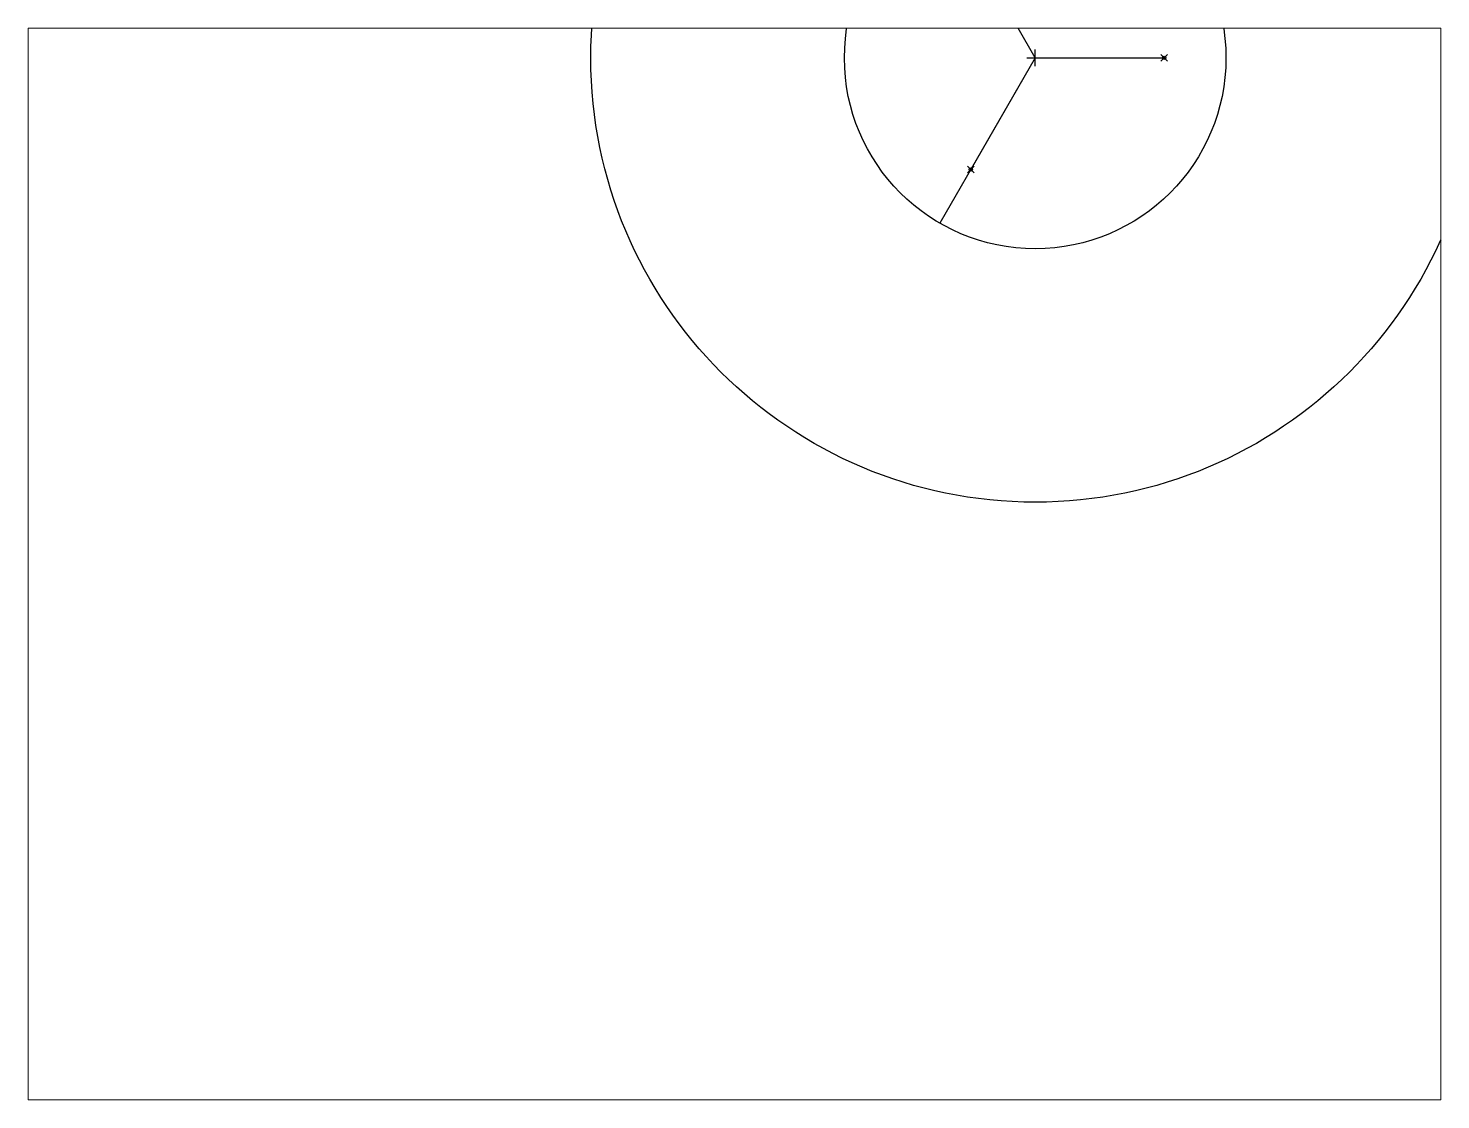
# Paper-space layout '布局1' of a CAD drawing. Header units: millimetres. Extents: x 26 to 231, y 20 to 176.
# The model-space entities are those that its viewports show. They can reach past a viewport. Long polylines and large blocks are cut down to what shows.
import ezdxf

# ---------------------------------------------------------------- set-up
doc = ezdxf.new("R2010")
doc.units = ezdxf.units.MM
doc.header["$PDMODE"] = 35

msp = doc.modelspace()

# ---------------------------------------------------------------- linework, layer by layer
for p, q in [((300, 300), (271.45, 349.45)), ((300, 300), (280.7, 333.43)), ((300, 297.5), (300, 302.5)), ((300, 300), (271.45, 250.55)), ((300, 300), (280.7, 266.57)), ((297.5, 300), (302.5, 300)), ((300, 300), (338.6, 300))]:
    msp.add_line(p, q)
for radius in [133, 57.1]:
    msp.add_circle((300, 300), radius)
for p in [(338.6, 300), (280.7, 266.57)]:
    msp.add_point(p)

psp = doc.layouts.new('布局1')

# ---------------------------------------------------------------- viewports
at = {"layer": '0'}
psp.add_viewport(center=(128.5, 97.5), size=(205.6, 156), view_center_point=(210, 148.5), view_height=320.7828, dxfattribs=at)

doc.saveas('drawing.dxf')
